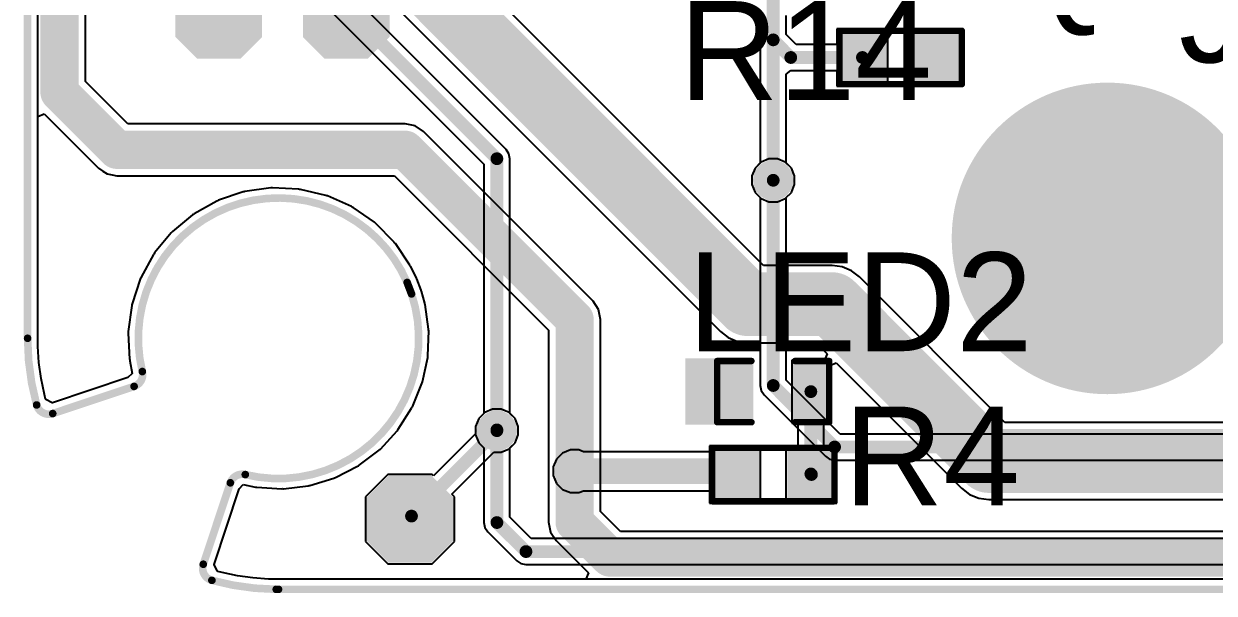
# Model space of a CAD drawing. Header units: millimetres. Extents: x -23 to 83, y -38 to 11.
# Drawn here: x -21.6 to 2.13, y -38.06 to -26.73 of the extents above; entities that cross this region are included whole.
import ezdxf

# ---------------------------------------------------------------- set-up
doc = ezdxf.new("R2010")
doc.units = ezdxf.units.MM
for name, color, linetype in [('BottomLayer', 5, 'Continuous'), ('BottomPaste', 16, 'Continuous'), ('BottomSolder', 6, 'Continuous'), ('Mechanical2', 216, 'Continuous'), ('MultiLayer', 9, 'Continuous'), ('PadHoleLayer', 156, 'Continuous'), ('TopLayer', 1, 'Continuous'), ('TopOverlay', 2, 'Continuous'), ('TopPaste', 8, 'Continuous'), ('TopSolder', 216, 'Continuous'), ('ViaHoleLayer', 16, 'Continuous')]:
    doc.layers.add(name, color=color, linetype=linetype)
doc.styles.add('Arial', font='', dxfattribs={"height": 0.2})
doc.styles.get('Arial').set_extended_font_data('Arial')

# ---------------------------------------------------------------- blocks, each defined once
blk = doc.blocks.new('LED_0603_59')
at = {"layer": 'TopLayer'}
for points in [[(-1, 0.5), (-0.5, 0.5), (-0.5, -0.5), (-1, -0.5)], [(0.5, 0.5), (1, 0.5), (1, -0.5), (0.5, -0.5)]]:
    blk.add_hatch(color=1, dxfattribs=at).paths.add_polyline_path(points)
at = {"layer": 'TopOverlay'}
blk.add_hatch(color=2, dxfattribs=at).paths.add_polyline_path([(1.118, -0.66), (1.753, -0.66), (1.753, 0.66), (1.118, 0.66)])
at = {"layer": 'TopPaste'}
for points in [[(-1, 0.5), (-0.5, 0.5), (-0.5, -0.5), (-1, -0.5)], [(0.5, 0.5), (1, 0.5), (1, -0.5), (0.5, -0.5)]]:
    blk.add_hatch(color=8, dxfattribs=at).paths.add_polyline_path(points)
at = {"layer": 'TopSolder'}
for points in [[(-1.102, 0.602), (-0.398, 0.602), (-0.398, -0.602), (-1.102, -0.602)], [(0.398, 0.602), (1.102, 0.602), (1.102, -0.602), (0.398, -0.602)]]:
    blk.add_hatch(color=216, dxfattribs=at).paths.add_polyline_path(points)
at = {"layer": 'TopOverlay', "const_width": 0.127}
for points in [[(-0.432, 0.61), (-1.118, 0.61)], [(-1.118, 0.61), (-1.118, -0.61)], [(1.118, 0.61), (0.432, 0.61)], [(1.118, 0.61), (1.118, -0.61)], [(-0.432, -0.61), (-1.118, -0.61)], [(1.118, -0.61), (0.432, -0.61)]]:
    blk.add_lwpolyline(points, dxfattribs=at)
at = {"layer": 'TopOverlay', "const_width": 0.0635}
for points in [[(-1.149, 0.61, 1), (-1.086, 0.61, 1)], [(-1.149, 0.61, 1), (-1.086, 0.61, 1)], [(-0.464, 0.61, 1), (-0.4, 0.61, 1)], [(0.4, 0.61, 1), (0.464, 0.61, 1)], [(1.086, 0.61, 1), (1.149, 0.61, 1)], [(1.086, 0.61, 1), (1.149, 0.61, 1)], [(-1.149, -0.61, 1), (-1.086, -0.61, 1)], [(-1.149, -0.61, 1), (-1.086, -0.61, 1)], [(-0.464, -0.61, 1), (-0.4, -0.61, 1)], [(0.4, -0.61, 1), (0.464, -0.61, 1)], [(1.086, -0.61, 1), (1.149, -0.61, 1)], [(1.086, -0.61, 1), (1.149, -0.61, 1)]]:
    blk.add_lwpolyline(points, format="xyb", close=True, dxfattribs=at)
blk = doc.blocks.new('T__________B_64')
at = {"layer": 'BottomLayer'}
blk.add_hatch(color=5, dxfattribs=at).paths.add_polyline_path([(0.381, 0.762), (-0.381, 0.762), (-0.762, 0.381), (-0.762, -0.381), (-0.381, -0.762), (0.381, -0.762), (0.762, -0.381), (0.762, 0.381)])
at = {"layer": 'BottomPaste'}
blk.add_hatch(color=16, dxfattribs=at).paths.add_polyline_path([(0.381, 0.762), (-0.381, 0.762), (-0.762, 0.381), (-0.762, -0.381), (-0.381, -0.762), (0.381, -0.762), (0.762, -0.381), (0.762, 0.381)])
at = {"layer": 'BottomSolder'}
blk.add_hatch(color=6, dxfattribs=at).paths.add_polyline_path([(0.4318, 0.8636), (-0.4318, 0.8636), (-0.8636, 0.4318), (-0.8636, -0.4318), (-0.4318, -0.8636), (0.4318, -0.8636), (0.8636, -0.4318), (0.8636, 0.4318)])
blk = doc.blocks.new('T__________B_65')
at = {"layer": 'BottomLayer'}
blk.add_hatch(color=5, dxfattribs=at).paths.add_polyline_path([(0.381, 0.762), (-0.381, 0.762), (-0.762, 0.381), (-0.762, -0.381), (-0.381, -0.762), (0.381, -0.762), (0.762, -0.381), (0.762, 0.381)])
at = {"layer": 'BottomPaste'}
blk.add_hatch(color=16, dxfattribs=at).paths.add_polyline_path([(0.381, 0.762), (-0.381, 0.762), (-0.762, 0.381), (-0.762, -0.381), (-0.381, -0.762), (0.381, -0.762), (0.762, -0.381), (0.762, 0.381)])
at = {"layer": 'BottomSolder'}
blk.add_hatch(color=6, dxfattribs=at).paths.add_polyline_path([(0.4318, 0.8636), (-0.4318, 0.8636), (-0.8636, 0.4318), (-0.8636, -0.4318), (-0.4318, -0.8636), (0.4318, -0.8636), (0.8636, -0.4318), (0.8636, 0.4318)])
blk = doc.blocks.new('T__________B_66')
at = {"layer": 'BottomLayer'}
blk.add_hatch(color=5, dxfattribs=at).paths.add_polyline_path([(0.381, 0.762), (-0.381, 0.762), (-0.762, 0.381), (-0.762, -0.381), (-0.381, -0.762), (0.381, -0.762), (0.762, -0.381), (0.762, 0.381)])
at = {"layer": 'BottomPaste'}
blk.add_hatch(color=16, dxfattribs=at).paths.add_polyline_path([(0.381, 0.762), (-0.381, 0.762), (-0.762, 0.381), (-0.762, -0.381), (-0.381, -0.762), (0.381, -0.762), (0.762, -0.381), (0.762, 0.381)])
at = {"layer": 'BottomSolder'}
blk.add_hatch(color=6, dxfattribs=at).paths.add_polyline_path([(0.4318, 0.8636), (-0.4318, 0.8636), (-0.8636, 0.4318), (-0.8636, -0.4318), (-0.4318, -0.8636), (0.4318, -0.8636), (0.8636, -0.4318), (0.8636, 0.4318)])
blk = doc.blocks.new('R___0603_98')
at = {"layer": 'TopLayer'}
for points in [[(-0.381, 0.4445), (-0.381, -0.4445), (-1.143, -0.4445), (-1.143, 0.4445)], [(1.143, 0.4445), (1.143, -0.4445), (0.381, -0.4445), (0.381, 0.4445)]]:
    blk.add_hatch(color=1, dxfattribs=at).paths.add_polyline_path(points)
at = {"layer": 'TopPaste'}
for points in [[(-0.381, 0.4445), (-0.381, -0.4445), (-1.143, -0.4445), (-1.143, 0.4445)], [(1.143, 0.4445), (1.143, -0.4445), (0.381, -0.4445), (0.381, 0.4445)]]:
    blk.add_hatch(color=8, dxfattribs=at).paths.add_polyline_path(points)
at = {"layer": 'TopSolder'}
for points in [[(-0.2794, 0.5461), (-0.2794, -0.5461), (-1.2446, -0.5461), (-1.2446, 0.5461)], [(1.2446, 0.5461), (1.2446, -0.5461), (0.2794, -0.5461), (0.2794, 0.5461)]]:
    blk.add_hatch(color=216, dxfattribs=at).paths.add_polyline_path(points)
at = {"layer": 'TopOverlay', "const_width": 0.127}
for points in [[(1.2192, 0.5334), (-1.2192, 0.5334)], [(-1.2192, 0.5334), (-1.2192, -0.5334)], [(1.2192, 0.5334), (1.2192, -0.5334)], [(1.2192, -0.5334), (-1.2192, -0.5334)]]:
    blk.add_lwpolyline(points, dxfattribs=at)
at = {"layer": 'TopOverlay', "const_width": 0.0635}
for points in [[(-1.25095, 0.5334, 1), (-1.18745, 0.5334, 1)], [(-1.25095, 0.5334, 1), (-1.18745, 0.5334, 1)], [(1.18745, 0.5334, 1), (1.25095, 0.5334, 1)], [(1.18745, 0.5334, 1), (1.25095, 0.5334, 1)], [(-1.25095, -0.5334, 1), (-1.18745, -0.5334, 1)], [(-1.25095, -0.5334, 1), (-1.18745, -0.5334, 1)], [(1.18745, -0.5334, 1), (1.25095, -0.5334, 1)], [(1.18745, -0.5334, 1), (1.25095, -0.5334, 1)]]:
    blk.add_lwpolyline(points, format="xyb", close=True, dxfattribs=at)
blk = doc.blocks.new('R___0603_107')
at = {"layer": 'TopLayer'}
for points in [[(-0.381, 0.4445), (-0.381, -0.4445), (-1.143, -0.4445), (-1.143, 0.4445)], [(1.143, 0.4445), (1.143, -0.4445), (0.381, -0.4445), (0.381, 0.4445)]]:
    blk.add_hatch(color=1, dxfattribs=at).paths.add_polyline_path(points)
at = {"layer": 'TopPaste'}
for points in [[(-0.381, 0.4445), (-0.381, -0.4445), (-1.143, -0.4445), (-1.143, 0.4445)], [(1.143, 0.4445), (1.143, -0.4445), (0.381, -0.4445), (0.381, 0.4445)]]:
    blk.add_hatch(color=8, dxfattribs=at).paths.add_polyline_path(points)
at = {"layer": 'TopSolder'}
for points in [[(-0.2794, 0.5461), (-0.2794, -0.5461), (-1.2446, -0.5461), (-1.2446, 0.5461)], [(1.2446, 0.5461), (1.2446, -0.5461), (0.2794, -0.5461), (0.2794, 0.5461)]]:
    blk.add_hatch(color=216, dxfattribs=at).paths.add_polyline_path(points)
at = {"layer": 'TopOverlay', "const_width": 0.127}
for points in [[(-1.2192, -0.5334), (-1.2192, 0.5334)], [(-1.2192, 0.5334), (1.2192, 0.5334)], [(1.2192, -0.5334), (1.2192, 0.5334)], [(-1.2192, -0.5334), (1.2192, -0.5334)]]:
    blk.add_lwpolyline(points, dxfattribs=at)
at = {"layer": 'TopOverlay', "const_width": 0.0635}
for points in [[(-1.25095, 0.5334, 1), (-1.18745, 0.5334, 1)], [(-1.25095, 0.5334, 1), (-1.18745, 0.5334, 1)], [(1.18745, 0.5334, 1), (1.25095, 0.5334, 1)], [(1.18745, 0.5334, 1), (1.25095, 0.5334, 1)], [(-1.25095, -0.5334, 1), (-1.18745, -0.5334, 1)], [(-1.25095, -0.5334, 1), (-1.18745, -0.5334, 1)], [(1.18745, -0.5334, 1), (1.25095, -0.5334, 1)], [(1.18745, -0.5334, 1), (1.25095, -0.5334, 1)]]:
    blk.add_lwpolyline(points, format="xyb", close=True, dxfattribs=at)

msp = doc.modelspace()

# ---------------------------------------------------------------- hatches: boundary and pattern name
at = {"layer": 'BottomLayer'}
h = msp.add_hatch(color=5, dxfattribs=at)
edge = h.paths.add_edge_path()
edge.add_arc((0, -31), 3, 0, 360)
h = msp.add_hatch(color=5, dxfattribs=at)
edge = h.paths.add_edge_path()
edge.add_arc((-6.66, -29.842), 0.3, 0, 360)
h = msp.add_hatch(color=5, dxfattribs=at)
edge = h.paths.add_edge_path()
edge.add_arc((-12.167, -34.829), 0.3, 0, 360)
h = msp.add_hatch(color=5, dxfattribs=at)
edge = h.paths.add_edge_path()
edge.add_arc((-10.617, -35.636), 0.3, 0, 360)
at = {"layer": 'BottomSolder'}
h = msp.add_hatch(color=6, dxfattribs=at)
edge = h.paths.add_edge_path()
edge.add_arc((0, -31), 3.102, 0, 360)
h = msp.add_hatch(color=6, dxfattribs=at)
edge = h.paths.add_edge_path()
edge.add_arc((-6.66, -29.842), 0.402, 0, 360)
h = msp.add_hatch(color=6, dxfattribs=at)
edge = h.paths.add_edge_path()
edge.add_arc((-12.167, -34.829), 0.402, 0, 360)
h = msp.add_hatch(color=6, dxfattribs=at)
edge = h.paths.add_edge_path()
edge.add_arc((-10.617, -35.636), 0.402, 0, 360)
at = {"layer": 'MultiLayer'}
h = msp.add_hatch(color=9, dxfattribs=at)
edge = h.paths.add_edge_path()
edge.add_arc((0, -31), 3, 0, 360)
at = {"layer": 'PadHoleLayer'}
h = msp.add_hatch(color=156, dxfattribs=at)
edge = h.paths.add_edge_path()
edge.add_arc((0, -31), 1.85, 0, 360)
at = {"layer": 'TopLayer'}
h = msp.add_hatch(color=1, dxfattribs=at)
edge = h.paths.add_edge_path()
edge.add_arc((0, -31), 3, 0, 360)
h = msp.add_hatch(color=1, dxfattribs=at)
edge = h.paths.add_edge_path()
edge.add_arc((-6.66, -29.842), 0.3, 0, 360)
h = msp.add_hatch(color=1, dxfattribs=at)
edge = h.paths.add_edge_path()
edge.add_arc((-12.167, -34.829), 0.3, 0, 360)
h = msp.add_hatch(color=1, dxfattribs=at)
edge = h.paths.add_edge_path()
edge.add_arc((-10.617, -35.636), 0.3, 0, 360)
at = {"layer": 'TopSolder'}
h = msp.add_hatch(color=216, dxfattribs=at)
edge = h.paths.add_edge_path()
edge.add_arc((0, -31), 3.102, 0, 360)
h = msp.add_hatch(color=216, dxfattribs=at)
edge = h.paths.add_edge_path()
edge.add_arc((-6.66, -29.842), 0.402, 0, 360)
h = msp.add_hatch(color=216, dxfattribs=at)
edge = h.paths.add_edge_path()
edge.add_arc((-12.167, -34.829), 0.402, 0, 360)
h = msp.add_hatch(color=216, dxfattribs=at)
edge = h.paths.add_edge_path()
edge.add_arc((-10.617, -35.636), 0.402, 0, 360)
at = {"layer": 'ViaHoleLayer'}
h = msp.add_hatch(color=16, dxfattribs=at)
edge = h.paths.add_edge_path()
edge.add_arc((-6.66, -29.842), 0.15, 0, 360)
h = msp.add_hatch(color=16, dxfattribs=at)
edge = h.paths.add_edge_path()
edge.add_arc((-12.167, -34.829), 0.15, 0, 360)
h = msp.add_hatch(color=16, dxfattribs=at)
edge = h.paths.add_edge_path()
edge.add_arc((-10.617, -35.636), 0.15, 0, 360)

# ---------------------------------------------------------------- linework, layer by layer
at = {"layer": 'BottomLayer'}
for p, q in [((-20.366, -27.876), (-20.366, -20.082)), ((-19.524, -28.717), (-20.366, -27.876)), ((-21.315, -28.571), (-21.188, -28.519)), ((-21.315, -32.989), (-21.315, -28.571)), ((-21.188, -28.519), (-20.105, -29.602)), ((-13.995, -28.717), (-19.524, -28.717)), ((-13.797, -28.757), (-13.995, -28.717)), ((-13.629, -28.869), (-13.797, -28.757)), ((-10.251, -32.247), (-13.629, -28.869)), ((-6.745, -29.415), (-6.902, -29.48)), ((-6.575, -29.415), (-6.745, -29.415)), ((-6.418, -29.48), (-6.575, -29.415)), ((-20.105, -29.602), (-20.105, -29.602)), ((-20.105, -29.602), (-20.105, -29.602)), ((-20.105, -29.602), (-20.018, -29.66)), ((-7.022, -29.6), (-7.087, -29.757)), ((-6.902, -29.48), (-7.022, -29.6)), ((-6.298, -29.6), (-6.418, -29.48)), ((-6.233, -29.757), (-6.298, -29.6)), ((-20.018, -29.66), (-19.937, -29.714)), ((-19.937, -29.714), (-19.937, -29.714)), ((-19.937, -29.714), (-19.937, -29.714)), ((-19.937, -29.714), (-19.832, -29.735)), ((-19.832, -29.735), (-19.739, -29.753)), ((-19.739, -29.753), (-19.739, -29.753)), ((-19.739, -29.753), (-19.739, -29.753)), ((-19.739, -29.753), (-14.21, -29.753)), ((-14.21, -29.753), (-11.135, -32.828)), ((-7.087, -29.757), (-7.087, -29.927)), ((-6.233, -29.927), (-6.233, -29.757)), ((-17.224, -30.075), (-17.715, -30.24)), ((-17.205, -30.073), (-17.224, -30.075)), ((-17.187, -30.067), (-17.205, -30.073)), ((-16.674, -29.995), (-17.187, -30.067)), ((-16.655, -29.996), (-16.674, -29.995)), ((-16.636, -29.993), (-16.655, -29.996)), ((-16.118, -30.018), (-16.636, -29.993)), ((-16.1, -30.023), (-16.118, -30.018)), ((-16.081, -30.023), (-16.1, -30.023)), ((-15.577, -30.143), (-16.081, -30.023)), ((-7.087, -29.927), (-7.022, -30.084)), ((-7.022, -30.084), (-6.919, -30.187)), ((-6.401, -30.187), (-6.298, -30.084)), ((-6.298, -30.084), (-6.233, -29.927)), ((-17.75, -30.256), (-18.202, -30.509)), ((-17.732, -30.25), (-17.75, -30.256)), ((-17.715, -30.24), (-17.732, -30.25)), ((-15.559, -30.151), (-15.577, -30.143)), ((-15.541, -30.155), (-15.559, -30.151)), ((-15.067, -30.366), (-15.541, -30.155)), ((-15.052, -30.377), (-15.067, -30.366)), ((-6.919, -30.187), (-6.919, -33.929)), ((-6.401, -33.822), (-6.401, -30.187)), ((-18.233, -30.53), (-18.631, -30.862)), ((-18.217, -30.521), (-18.233, -30.53)), ((-18.202, -30.509), (-18.217, -30.521)), ((-15.034, -30.385), (-15.052, -30.377)), ((-14.608, -30.679), (-15.034, -30.385)), ((-14.595, -30.693), (-14.608, -30.679)), ((-14.579, -30.704), (-14.595, -30.693)), ((-14.214, -31.072), (-14.579, -30.704)), ((-18.658, -30.889), (-18.988, -31.289)), ((-18.643, -30.877), (-18.658, -30.889)), ((-18.631, -30.862), (-18.643, -30.877)), ((-14.204, -31.088), (-14.214, -31.072)), ((-18.997, -31.306), (-19.009, -31.32)), ((-18.988, -31.289), (-18.997, -31.306)), ((-14.19, -31.101), (-14.204, -31.088)), ((-13.9, -31.531), (-14.19, -31.101)), ((-19.009, -31.32), (-19.259, -31.774)), ((-13.895, -31.544), (-13.9, -31.531)), ((-13.886, -31.555), (-13.895, -31.544)), ((-19.259, -31.774), (-19.265, -31.792)), ((-13.772, -31.788), (-13.886, -31.555)), ((-13.77, -31.797), (-13.772, -31.788)), ((-19.274, -31.809), (-19.436, -32.301)), ((-19.265, -31.792), (-19.274, -31.809)), ((-13.765, -31.805), (-13.77, -31.797)), ((-13.677, -32.032), (-13.765, -31.805)), ((-13.676, -32.041), (-13.677, -32.032)), ((-13.672, -32.05), (-13.676, -32.041)), ((-13.604, -32.288), (-13.672, -32.05)), ((-10.139, -32.415), (-10.251, -32.247)), ((-19.445, -32.338), (-19.513, -32.852)), ((-19.439, -32.32), (-19.445, -32.338)), ((-19.436, -32.301), (-19.439, -32.32)), ((-13.603, -32.302), (-13.604, -32.288)), ((-13.598, -32.315), (-13.603, -32.302)), ((-13.527, -32.805), (-13.598, -32.315)), ((-10.099, -32.614), (-10.139, -32.415)), ((-10.099, -35.636), (-10.099, -32.614)), ((-10.099, -32.614), (-10.099, -32.614)), ((-19.512, -32.871), (-19.514, -32.889)), ((-19.514, -32.889), (-19.487, -33.407)), ((-19.513, -32.852), (-19.512, -32.871)), ((-13.542, -33.337), (-13.525, -32.841)), ((-13.528, -32.823), (-13.527, -32.805)), ((-13.525, -32.841), (-13.528, -32.823)), ((-11.135, -32.828), (-11.135, -35.636)), ((-21.315, -33.15), (-21.315, -32.989)), ((-21.293, -33.472), (-21.315, -33.15)), ((-19.487, -33.407), (-19.483, -33.421)), ((-19.483, -33.421), (-19.483, -33.435)), ((-19.483, -33.435), (-19.434, -33.69)), ((-13.65, -33.857), (-13.546, -33.373)), ((-13.546, -33.355), (-13.542, -33.337)), ((-13.546, -33.373), (-13.546, -33.355)), ((-21.25, -33.791), (-21.293, -33.472)), ((-21.186, -34.107), (-21.25, -33.791)), ((-19.519, -33.773), (-21.022, -34.274)), ((-19.434, -33.69), (-19.519, -33.773)), ((-13.849, -34.351), (-13.661, -33.892)), ((-13.661, -33.892), (-13.657, -33.874)), ((-13.657, -33.874), (-13.65, -33.857)), ((-5.328, -34.895), (-6.401, -33.822)), ((-21.16, -34.2), (-21.186, -34.107)), ((-6.919, -33.929), (-6.899, -34.028)), ((-6.899, -34.028), (-6.843, -34.112)), ((-6.843, -34.112), (-5.619, -35.337)), ((-21.155, -34.206), (-21.16, -34.2)), ((-21.03, -34.273), (-21.155, -34.206)), ((-21.022, -34.274), (-21.03, -34.273)), ((-14.132, -34.801), (-13.866, -34.383)), ((-13.866, -34.383), (-13.859, -34.366)), ((-13.859, -34.366), (-13.849, -34.351)), ((-12.529, -34.587), (-12.594, -34.744)), ((-12.408, -34.467), (-12.529, -34.587)), ((-12.252, -34.402), (-12.408, -34.467)), ((-12.082, -34.402), (-12.252, -34.402)), ((-11.925, -34.467), (-12.082, -34.402)), ((-11.805, -34.587), (-11.925, -34.467)), ((-11.74, -34.744), (-11.805, -34.587)), ((-14.489, -35.194), (-14.154, -34.83)), ((-14.154, -34.83), (-14.144, -34.814)), ((-14.144, -34.814), (-14.132, -34.801)), ((-12.594, -34.744), (-12.594, -34.889)), ((-11.74, -34.914), (-11.74, -34.744)), ((-12.594, -34.889), (-13.431, -35.726)), ((-11.925, -35.191), (-11.805, -35.07)), ((-11.805, -35.07), (-11.74, -34.914)), ((10.154, -34.895), (-5.328, -34.895)), ((-14.911, -35.518), (-14.516, -35.219)), ((-14.516, -35.219), (-14.504, -35.205)), ((-14.504, -35.205), (-14.489, -35.194)), ((-13.064, -36.093), (-12.227, -35.256)), ((-12.227, -35.256), (-12.082, -35.256)), ((-12.082, -35.256), (-11.925, -35.191)), ((-5.619, -35.337), (-5.535, -35.393)), ((-15.383, -35.762), (-14.942, -35.537)), ((-14.942, -35.537), (-14.928, -35.526)), ((-14.928, -35.526), (-14.911, -35.518)), ((-5.535, -35.393), (-5.436, -35.413)), ((-5.436, -35.413), (10.262, -35.413)), ((-15.892, -35.919), (-15.417, -35.776)), ((-15.417, -35.776), (-15.401, -35.767)), ((-15.401, -35.767), (-15.383, -35.762)), ((-14.343, -35.702), (-14.788, -36.147)), ((-13.454, -35.702), (-14.343, -35.702)), ((-13.431, -35.726), (-13.454, -35.702)), ((-11.135, -35.636), (-11.135, -36.652)), ((-10.099, -36.438), (-10.099, -35.636)), ((-17.804, -37.492), (-17.303, -35.989)), ((-17.303, -35.989), (-17.221, -35.903)), ((-17.221, -35.903), (-16.977, -35.951)), ((-16.977, -35.951), (-16.963, -35.951)), ((-16.963, -35.951), (-16.95, -35.955)), ((-16.95, -35.955), (-16.455, -35.985)), ((-16.455, -35.985), (-16.437, -35.983)), ((-16.437, -35.983), (-16.419, -35.984)), ((-16.419, -35.984), (-15.927, -35.927)), ((-15.927, -35.927), (-15.91, -35.921)), ((-15.91, -35.921), (-15.892, -35.919)), ((-14.788, -36.147), (-14.788, -37.036)), ((-13.01, -36.147), (-13.064, -36.093)), ((-13.01, -37.036), (-13.01, -36.147)), ((-9.701, -36.836), (-10.099, -36.438)), ((-11.135, -36.652), (-11.096, -36.85)), ((-11.096, -36.85), (-10.983, -37.018)), ((9.371, -36.836), (-9.701, -36.836)), ((-14.788, -37.036), (-14.343, -37.48)), ((-13.454, -37.48), (-13.01, -37.036)), ((-10.983, -37.018), (-10.344, -37.658)), ((-14.343, -37.48), (-13.454, -37.48)), ((-17.803, -37.499), (-17.804, -37.492)), ((-17.736, -37.625), (-17.803, -37.499)), ((-17.731, -37.63), (-17.736, -37.625)), ((-17.643, -37.654), (-17.731, -37.63)), ((-17.338, -37.717), (-17.643, -37.654)), ((-17.029, -37.76), (-17.338, -37.717)), ((-10.344, -37.658), (-10.397, -37.785)), ((-16.718, -37.783), (-17.029, -37.76)), ((-16.563, -37.784), (-16.718, -37.783)), ((-16.518, -37.785), (-16.563, -37.784)), ((-10.397, -37.785), (-16.518, -37.785))]:
    msp.add_line(p, q, dxfattribs=at)
for points, const_width in [([(-20.884, -28.09), (-20.884, -19.868)], 0.762), ([(-20.884, -28.09), (-19.739, -29.235)], 0.762), ([(-19.739, -29.235), (-13.995, -29.235)], 0.762), ([(-13.995, -29.235), (-10.617, -32.614)], 0.762), ([(-6.66, -33.929), (-6.66, -29.842)], 0.254), ([(-10.617, -35.636), (-10.617, -32.614)], 0.762), ([(-6.66, -33.929), (-5.436, -35.154)], 0.254), ([(-13.868, -36.53), (-12.167, -34.829)], 0.254), ([(-5.436, -35.154), (10.262, -35.154)], 0.254), ([(-10.617, -36.652), (-10.617, -35.636)], 0.762), ([(-10.617, -36.652), (-9.916, -37.354)], 0.762), ([(-9.916, -37.354), (9.586, -37.354)], 0.762)]:
    msp.add_lwpolyline(points, dxfattribs=dict(at, const_width=const_width))
for points, const_width in [([(-21.074, -28.09, 1), (-20.693, -28.09, 1)], 0.381), ([(-21.074, -28.09, 1), (-20.693, -28.09, 1)], 0.381), ([(-19.93, -29.235, 1), (-19.549, -29.235, 1)], 0.381), ([(-19.93, -29.235, 1), (-19.549, -29.235, 1)], 0.381), ([(-14.186, -29.235, 1), (-13.805, -29.235, 1)], 0.381), ([(-14.186, -29.235, 1), (-13.805, -29.235, 1)], 0.381), ([(-6.723, -29.842, 1), (-6.596, -29.842, 1)], 0.127), ([(-10.808, -32.614, 1), (-10.427, -32.614, 1)], 0.381), ([(-10.808, -32.614, 1), (-10.427, -32.614, 1)], 0.381), ([(-6.723, -33.929, 1), (-6.596, -33.929, 1)], 0.127), ([(-6.723, -33.929, 1), (-6.596, -33.929, 1)], 0.127), ([(-12.23, -34.829, 1), (-12.103, -34.829, 1)], 0.127), ([(-5.499, -35.154, 1), (-5.372, -35.154, 1)], 0.127), ([(-5.499, -35.154, 1), (-5.372, -35.154, 1)], 0.127), ([(-10.808, -35.636, 1), (-10.427, -35.636, 1)], 0.381), ([(-10.808, -35.636, 1), (-10.427, -35.636, 1)], 0.381), ([(-10.808, -36.652, 1), (-10.427, -36.652, 1)], 0.381), ([(-10.808, -36.652, 1), (-10.427, -36.652, 1)], 0.381), ([(-13.932, -36.53, 1), (-13.805, -36.53, 1)], 0.127), ([(-10.106, -37.354, 1), (-9.725, -37.354, 1)], 0.381), ([(-10.106, -37.354, 1), (-9.725, -37.354, 1)], 0.381)]:
    msp.add_lwpolyline(points, format="xyb", close=True, dxfattribs=dict(at, const_width=const_width))
at = {"layer": 'Mechanical2', "const_width": 0.152}
for points in [[(-21.519, -32.989), (-21.519, 2.011)], [(-13.955, -31.878), (-13.868, -32.105)], [(-21.019, -34.488), (-19.397, -33.947)], [(-18.018, -37.489), (-17.478, -35.867)], [(-16.564, -37.988), (-16.519, -37.988)], [(-16.519, -37.988), (73.481, -37.988)]]:
    msp.add_lwpolyline(points, dxfattribs=at)
for points in [[(-19.233, -33.651, -0.918669), (-13.955, -31.878)], [(-13.868, -32.105, -0.589842), (-17.181, -35.703)], [(-21.339, -34.317, -0.067325), (-21.519, -32.989)], [(-19.233, -33.651, -0.390333), (-19.397, -33.947)], [(-21.019, -34.488, -0.429718), (-21.339, -34.317)], [(-17.478, -35.867, -0.390327), (-17.181, -35.703)], [(-17.847, -37.809, -0.429723), (-18.018, -37.489)], [(-16.564, -37.988, -0.065034), (-17.847, -37.809)]]:
    msp.add_lwpolyline(points, format="xyb", dxfattribs=at)
at = {"layer": 'Mechanical2', "const_width": 0.0762}
for points in [[(-13.993, -31.878, 1), (-13.917, -31.878, 1)], [(-13.993, -31.878, 1), (-13.917, -31.878, 1)], [(-13.906, -32.105, 1), (-13.83, -32.105, 1)], [(-13.906, -32.105, 1), (-13.83, -32.105, 1)], [(-21.557, -32.989, 1), (-21.481, -32.989, 1)], [(-21.557, -32.989, 1), (-21.481, -32.989, 1)], [(-19.271, -33.651, 1), (-19.195, -33.651, 1)], [(-19.271, -33.651, 1), (-19.195, -33.651, 1)], [(-19.435, -33.947, 1), (-19.359, -33.947, 1)], [(-19.435, -33.947, 1), (-19.359, -33.947, 1)], [(-21.377, -34.317, 1), (-21.301, -34.317, 1)], [(-21.377, -34.317, 1), (-21.301, -34.317, 1)], [(-21.057, -34.488, 1), (-20.981, -34.488, 1)], [(-21.057, -34.488, 1), (-20.981, -34.488, 1)], [(-17.516, -35.867, 1), (-17.44, -35.867, 1)], [(-17.516, -35.867, 1), (-17.44, -35.867, 1)], [(-17.219, -35.703, 1), (-17.143, -35.703, 1)], [(-17.219, -35.703, 1), (-17.143, -35.703, 1)], [(-18.056, -37.489, 1), (-17.98, -37.489, 1)], [(-18.056, -37.489, 1), (-17.98, -37.489, 1)], [(-17.885, -37.809, 1), (-17.809, -37.809, 1)], [(-17.885, -37.809, 1), (-17.809, -37.809, 1)], [(-16.602, -37.988, 1), (-16.526, -37.988, 1)], [(-16.602, -37.988, 1), (-16.526, -37.988, 1)], [(-16.557, -37.988, 1), (-16.481, -37.988, 1)], [(-16.557, -37.988, 1), (-16.481, -37.988, 1)]]:
    msp.add_lwpolyline(points, format="xyb", close=True, dxfattribs=at)
at = {"layer": 'TopLayer'}
for p, q in [((-11.983, -29.23), (-20.798, -20.416)), ((-21.315, -32.989), (-21.315, -20.811)), ((-21.188, -20.758), (-12.426, -29.52)), ((-6.851, -31.54), (-14.631, -23.76)), ((-15.965, -24.601), (-7.713, -32.852)), ((-6.919, -26.558), (-6.919, -27.046)), ((-6.401, -26.939), (-6.401, -26.558)), ((-6.202, -27.138), (-6.401, -26.939)), ((-4.374, -26.825), (-5.39, -26.825)), ((-5.39, -26.825), (-5.39, -27.138)), ((-4.374, -27.968), (-4.374, -26.825)), ((-6.919, -27.046), (-6.919, -29.497)), ((-5.39, -27.138), (-6.202, -27.138)), ((-6.401, -27.731), (-6.309, -27.656)), ((-6.401, -29.497), (-6.401, -27.731)), ((-6.309, -27.656), (-5.39, -27.656)), ((-5.39, -27.656), (-5.39, -27.968)), ((-5.39, -27.968), (-4.374, -27.968)), ((-11.927, -29.314), (-11.983, -29.23)), ((-11.908, -29.413), (-11.927, -29.314)), ((-11.908, -34.484), (-11.908, -29.413)), ((-12.426, -29.52), (-12.426, -34.484)), ((-7.022, -29.6), (-7.087, -29.757)), ((-6.919, -29.497), (-7.022, -29.6)), ((-6.298, -29.6), (-6.401, -29.497)), ((-6.233, -29.757), (-6.298, -29.6)), ((-7.087, -29.757), (-7.087, -29.927)), ((-6.233, -29.927), (-6.233, -29.757)), ((-17.224, -30.075), (-17.715, -30.24)), ((-17.205, -30.073), (-17.224, -30.075)), ((-17.187, -30.067), (-17.205, -30.073)), ((-16.674, -29.995), (-17.187, -30.067)), ((-16.655, -29.996), (-16.674, -29.995)), ((-16.636, -29.993), (-16.655, -29.996)), ((-16.118, -30.018), (-16.636, -29.993)), ((-16.1, -30.023), (-16.118, -30.018)), ((-16.081, -30.023), (-16.1, -30.023)), ((-15.577, -30.143), (-16.081, -30.023)), ((-7.087, -29.927), (-7.022, -30.084)), ((-7.022, -30.084), (-6.902, -30.204)), ((-6.418, -30.204), (-6.298, -30.084)), ((-6.298, -30.084), (-6.233, -29.927)), ((-17.75, -30.256), (-18.202, -30.509)), ((-17.732, -30.25), (-17.75, -30.256)), ((-17.715, -30.24), (-17.732, -30.25)), ((-15.559, -30.151), (-15.577, -30.143)), ((-15.541, -30.155), (-15.559, -30.151)), ((-15.067, -30.366), (-15.541, -30.155)), ((-15.052, -30.377), (-15.067, -30.366)), ((-6.902, -30.204), (-6.745, -30.269)), ((-6.745, -30.269), (-6.575, -30.269)), ((-6.575, -30.269), (-6.418, -30.204)), ((-18.233, -30.53), (-18.631, -30.862)), ((-18.217, -30.521), (-18.233, -30.53)), ((-18.202, -30.509), (-18.217, -30.521)), ((-15.034, -30.385), (-15.052, -30.377)), ((-14.608, -30.679), (-15.034, -30.385)), ((-14.595, -30.693), (-14.608, -30.679)), ((-14.579, -30.704), (-14.595, -30.693)), ((-14.214, -31.072), (-14.579, -30.704)), ((-18.658, -30.889), (-18.988, -31.289)), ((-18.643, -30.877), (-18.658, -30.889)), ((-18.631, -30.862), (-18.643, -30.877)), ((-14.204, -31.088), (-14.214, -31.072)), ((-18.997, -31.306), (-19.009, -31.32)), ((-18.988, -31.289), (-18.997, -31.306)), ((-14.19, -31.101), (-14.204, -31.088)), ((-13.9, -31.531), (-14.19, -31.101)), ((-19.009, -31.32), (-19.259, -31.774)), ((-13.895, -31.544), (-13.9, -31.531)), ((-13.886, -31.555), (-13.895, -31.544)), ((-5.486, -31.54), (-6.851, -31.54)), ((-5.287, -31.566), (-5.486, -31.54)), ((-19.259, -31.774), (-19.265, -31.792)), ((-13.772, -31.788), (-13.886, -31.555)), ((-13.77, -31.797), (-13.772, -31.788)), ((-5.102, -31.643), (-5.287, -31.566)), ((-4.943, -31.765), (-5.102, -31.643)), ((-2.044, -34.664), (-4.943, -31.765)), ((-19.274, -31.809), (-19.436, -32.301)), ((-19.265, -31.792), (-19.274, -31.809)), ((-13.765, -31.805), (-13.77, -31.797)), ((-13.677, -32.032), (-13.765, -31.805)), ((-13.676, -32.041), (-13.677, -32.032)), ((-13.672, -32.05), (-13.676, -32.041)), ((-13.604, -32.288), (-13.672, -32.05)), ((-19.445, -32.338), (-19.513, -32.852)), ((-19.439, -32.32), (-19.445, -32.338)), ((-19.436, -32.301), (-19.439, -32.32)), ((-13.603, -32.302), (-13.604, -32.288)), ((-13.598, -32.315), (-13.603, -32.302)), ((-13.527, -32.805), (-13.598, -32.315)), ((-19.512, -32.871), (-19.514, -32.889)), ((-19.514, -32.889), (-19.487, -33.407)), ((-19.513, -32.852), (-19.512, -32.871)), ((-13.542, -33.337), (-13.525, -32.841)), ((-13.528, -32.823), (-13.527, -32.805)), ((-13.525, -32.841), (-13.528, -32.823)), ((-7.713, -32.852), (-7.554, -32.974)), ((-7.554, -32.974), (-7.368, -33.051)), ((-21.315, -33.15), (-21.315, -32.989)), ((-21.293, -33.472), (-21.315, -33.15)), ((-7.368, -33.051), (-7.169, -33.077)), ((-7.169, -33.077), (-5.805, -33.077)), ((-5.805, -33.077), (-5.585, -33.297)), ((-19.487, -33.407), (-19.483, -33.421)), ((-19.483, -33.421), (-19.483, -33.435)), ((-19.483, -33.435), (-19.434, -33.69)), ((-13.65, -33.857), (-13.546, -33.373)), ((-13.546, -33.355), (-13.542, -33.337)), ((-13.546, -33.373), (-13.546, -33.355)), ((-5.637, -33.424), (-6.287, -33.424)), ((-6.287, -33.424), (-6.287, -34.678)), ((-5.585, -33.297), (-5.637, -33.424)), ((-21.25, -33.791), (-21.293, -33.472)), ((-5.533, -33.529), (-5.406, -33.476)), ((-5.533, -34.678), (-5.533, -33.529)), ((-5.406, -33.476), (-2.906, -35.976)), ((-21.186, -34.107), (-21.25, -33.791)), ((-19.519, -33.773), (-21.022, -34.274)), ((-19.434, -33.69), (-19.519, -33.773)), ((-13.849, -34.351), (-13.661, -33.892)), ((-13.661, -33.892), (-13.657, -33.874)), ((-13.657, -33.874), (-13.65, -33.857)), ((-21.16, -34.2), (-21.186, -34.107)), ((-21.155, -34.206), (-21.16, -34.2)), ((-21.03, -34.273), (-21.155, -34.206)), ((-21.022, -34.274), (-21.03, -34.273)), ((-14.132, -34.801), (-13.866, -34.383)), ((-13.866, -34.383), (-13.859, -34.366)), ((-13.859, -34.366), (-13.849, -34.351)), ((-12.529, -34.587), (-12.594, -34.744)), ((-12.426, -34.484), (-12.529, -34.587)), ((-11.805, -34.587), (-11.908, -34.484)), ((-11.74, -34.744), (-11.805, -34.587)), ((-14.489, -35.194), (-14.154, -34.83)), ((-14.154, -34.83), (-14.144, -34.814)), ((-14.144, -34.814), (-14.132, -34.801)), ((-12.594, -34.744), (-12.594, -34.914)), ((-11.74, -34.914), (-11.74, -34.744)), ((-6.287, -34.678), (-6.169, -34.678)), ((-6.169, -34.678), (-6.169, -35.131)), ((-5.651, -35.131), (-5.651, -34.678)), ((-5.651, -34.678), (-5.533, -34.678)), ((2.857, -34.664), (-2.044, -34.664)), ((-12.594, -34.914), (-12.529, -35.07)), ((-12.529, -35.07), (-12.426, -35.173)), ((-11.908, -35.173), (-11.805, -35.07)), ((-11.805, -35.07), (-11.74, -34.914)), ((-14.911, -35.518), (-14.516, -35.219)), ((-14.516, -35.219), (-14.504, -35.205)), ((-14.504, -35.205), (-14.489, -35.194)), ((-12.426, -35.173), (-12.426, -36.658)), ((-11.908, -36.551), (-11.908, -35.173)), ((-10.859, -35.274), (-10.979, -35.394)), ((-10.702, -35.209), (-10.859, -35.274)), ((-10.532, -35.209), (-10.702, -35.209)), ((-10.439, -35.248), (-10.532, -35.209)), ((-7.93, -35.248), (-10.439, -35.248)), ((-6.914, -35.131), (-7.93, -35.131)), ((-7.93, -35.131), (-7.93, -35.248)), ((-6.914, -36.274), (-6.914, -35.131)), ((-6.169, -35.131), (-6.406, -35.131)), ((-6.406, -35.131), (-6.406, -36.274)), ((-5.39, -35.131), (-5.651, -35.131)), ((-5.39, -36.274), (-5.39, -35.131)), ((-15.383, -35.762), (-14.942, -35.537)), ((-14.942, -35.537), (-14.928, -35.526)), ((-14.928, -35.526), (-14.911, -35.518)), ((-10.979, -35.394), (-11.044, -35.551)), ((-11.044, -35.551), (-11.044, -35.721)), ((-15.892, -35.919), (-15.417, -35.776)), ((-15.417, -35.776), (-15.401, -35.767)), ((-15.401, -35.767), (-15.383, -35.762)), ((-11.044, -35.721), (-10.979, -35.878)), ((-17.804, -37.492), (-17.303, -35.989)), ((-17.303, -35.989), (-17.221, -35.903)), ((-17.221, -35.903), (-16.977, -35.951)), ((-16.977, -35.951), (-16.963, -35.951)), ((-16.963, -35.951), (-16.95, -35.955)), ((-16.95, -35.955), (-16.455, -35.985)), ((-16.455, -35.985), (-16.437, -35.983)), ((-16.437, -35.983), (-16.419, -35.984)), ((-16.419, -35.984), (-15.927, -35.927)), ((-15.927, -35.927), (-15.91, -35.921)), ((-15.91, -35.921), (-15.892, -35.919)), ((-10.979, -35.878), (-10.859, -35.998)), ((-10.859, -35.998), (-10.702, -36.063)), ((-10.532, -36.063), (-10.439, -36.025)), ((-10.439, -36.025), (-7.93, -36.025)), ((-7.93, -36.025), (-7.93, -36.274)), ((-2.906, -35.976), (-2.746, -36.099)), ((-10.702, -36.063), (-10.532, -36.063)), ((-7.93, -36.274), (-6.914, -36.274)), ((-6.406, -36.274), (-5.39, -36.274)), ((-2.746, -36.099), (-2.561, -36.175)), ((-2.561, -36.175), (-2.362, -36.202)), ((-2.362, -36.202), (-2.362, -36.202)), ((-2.362, -36.202), (3.175, -36.202)), ((-12.426, -36.658), (-12.406, -36.757)), ((-12.406, -36.757), (-12.35, -36.841)), ((-11.481, -36.977), (-11.908, -36.551)), ((-12.35, -36.841), (-11.771, -37.42)), ((11.786, -36.977), (-11.481, -36.977)), ((-11.771, -37.42), (-11.687, -37.476)), ((-11.687, -37.476), (-11.588, -37.495)), ((-17.803, -37.499), (-17.804, -37.492)), ((-17.736, -37.625), (-17.803, -37.499)), ((-17.731, -37.63), (-17.736, -37.625)), ((-17.643, -37.654), (-17.731, -37.63)), ((-17.338, -37.717), (-17.643, -37.654)), ((-17.029, -37.76), (-17.338, -37.717)), ((-11.588, -37.495), (21.982, -37.495)), ((-16.718, -37.783), (-17.029, -37.76)), ((-16.563, -37.784), (-16.718, -37.783)), ((-16.518, -37.785), (-16.563, -37.784)), ((22.228, -37.785), (-16.518, -37.785))]:
    msp.add_line(p, q, dxfattribs=at)
for points, const_width in [([(-21.057, -20.523), (-12.167, -29.413)], 0.254), ([(-15.421, -24.057), (-7.169, -32.309)], 1.27), ([(-6.66, -27.046), (-6.66, -26.05)], 0.254), ([(-6.66, -29.842), (-6.66, -27.046)], 0.254), ([(-6.66, -27.046), (-6.309, -27.397)], 0.254), ([(-6.309, -27.397), (-4.882, -27.397)], 0.254), ([(-12.167, -34.813), (-12.167, -29.413)], 0.254), ([(-7.169, -32.309), (-5.486, -32.309)], 1.27), ([(-5.486, -32.309), (-2.362, -35.433)], 1.27), ([(-5.91, -35.69), (-5.91, -34.051)], 0.254), ([(-12.167, -36.658), (-12.167, -34.829)], 0.254), ([(-2.362, -35.433), (3.175, -35.433)], 1.27), ([(-10.617, -35.636), (-7.488, -35.636)], 0.508), ([(-7.488, -35.636), (-7.422, -35.702)], 0.508), ([(-5.91, -35.69), (-5.898, -35.702)], 0.254), ([(-12.167, -36.658), (-11.588, -37.236)], 0.254), ([(-11.588, -37.236), (22.327, -37.236)], 0.254)]:
    msp.add_lwpolyline(points, dxfattribs=dict(at, const_width=const_width))
for points, const_width in [([(-6.723, -27.046, 1), (-6.596, -27.046, 1)], 0.127), ([(-6.723, -27.046, 1), (-6.596, -27.046, 1)], 0.127), ([(-6.723, -27.046, 1), (-6.596, -27.046, 1)], 0.127), ([(-6.373, -27.397, 1), (-6.246, -27.397, 1)], 0.127), ([(-6.373, -27.397, 1), (-6.246, -27.397, 1)], 0.127), ([(-4.945, -27.397, 1), (-4.818, -27.397, 1)], 0.127), ([(-12.23, -29.413, 1), (-12.103, -29.413, 1)], 0.127), ([(-12.23, -29.413, 1), (-12.103, -29.413, 1)], 0.127), ([(-6.723, -29.842, 1), (-6.596, -29.842, 1)], 0.127), ([(-7.487, -32.309, 1), (-6.852, -32.309, 1)], 0.635), ([(-7.487, -32.309, 1), (-6.852, -32.309, 1)], 0.635), ([(-5.804, -32.309, 1), (-5.169, -32.309, 1)], 0.635), ([(-5.804, -32.309, 1), (-5.169, -32.309, 1)], 0.635), ([(-5.973, -34.051, 1), (-5.846, -34.051, 1)], 0.127), ([(-12.23, -34.813, 1), (-12.103, -34.813, 1)], 0.127), ([(-12.23, -34.829, 1), (-12.103, -34.829, 1)], 0.127), ([(-2.68, -35.433, 1), (-2.045, -35.433, 1)], 0.635), ([(-2.68, -35.433, 1), (-2.045, -35.433, 1)], 0.635), ([(-10.744, -35.636, 1), (-10.49, -35.636, 1)], 0.254), ([(-7.615, -35.636, 1), (-7.361, -35.636, 1)], 0.254), ([(-7.615, -35.636, 1), (-7.361, -35.636, 1)], 0.254), ([(-7.549, -35.702, 1), (-7.295, -35.702, 1)], 0.254), ([(-5.973, -35.69, 1), (-5.846, -35.69, 1)], 0.127), ([(-5.973, -35.69, 1), (-5.846, -35.69, 1)], 0.127), ([(-5.961, -35.702, 1), (-5.834, -35.702, 1)], 0.127), ([(-12.23, -36.658, 1), (-12.103, -36.658, 1)], 0.127), ([(-12.23, -36.658, 1), (-12.103, -36.658, 1)], 0.127), ([(-11.651, -37.236, 1), (-11.524, -37.236, 1)], 0.127), ([(-11.651, -37.236, 1), (-11.524, -37.236, 1)], 0.127)]:
    msp.add_lwpolyline(points, format="xyb", close=True, dxfattribs=dict(at, const_width=const_width))

# ---------------------------------------------------------------- block references
at = {"rotation": 180}
for name, p in [('T__________B_65', (-17.709, -26.558)), ('T__________B_66', (-15.169, -26.558)), ('LED_0603_59', (-6.66, -34.051)), ('R___0603_98', (-6.66, -35.702)), ('T__________B_64', (-13.899, -36.591))]:
    msp.add_blockref(name, p, dxfattribs=at)
msp.add_blockref('R___0603_107', (-4.12, -27.397))

# ---------------------------------------------------------------- texts
at = {"layer": 'TopOverlay', "style": 'Arial'}
for s, p in [('Q3', (-2.036, -26.424)), ('J2', (1.424, -27.495)), ('R14', (-8.539, -28.243)), ('LED2', (-8.365, -33.246)), ('R4', (-5.255, -36.317))]:
    msp.add_text(s, height=1.9685, dxfattribs=at).set_placement(p)

doc.saveas('drawing.dxf')
